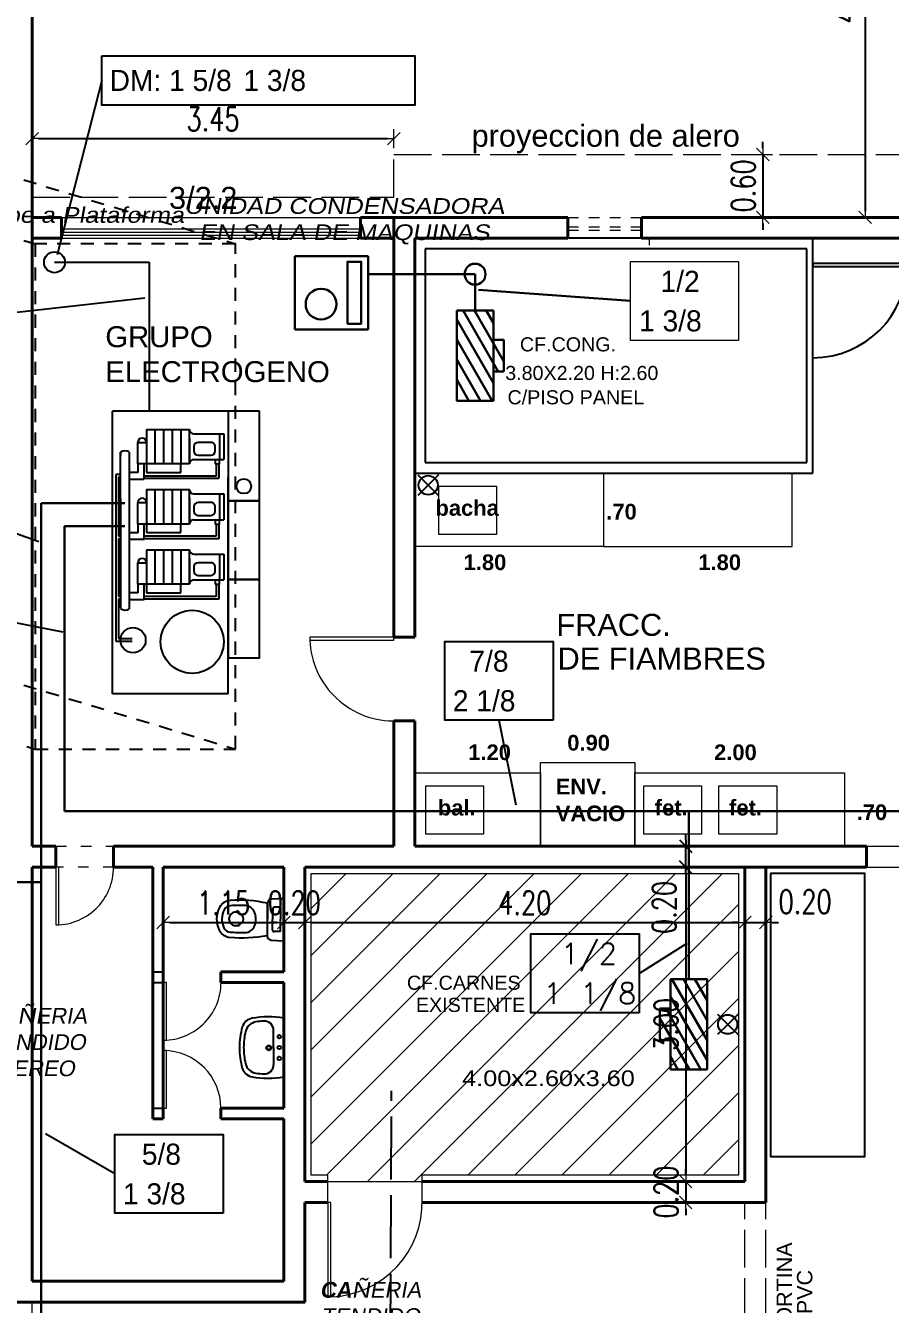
# Model space of a CAD drawing. Header units: millimetres. Extents: x 4865 to 4972, y 469 to 555.
# Drawn here: x 4907.4 to 4915.65, y 515.25 to 527.45 of the extents above; entities that cross this region are included whole.
import ezdxf

# ---------------------------------------------------------------- set-up
doc = ezdxf.new("R2010")
doc.units = ezdxf.units.MM
for name, pattern in [('ACAD_ISO02W100', [15, 12, -3]), ('DASHED2', [0.375, 0.25, -0.125]), ('JIS_02_0.7', [1.35, 0.75, -0.6]), ('STYLE_05', [0.208282, 0.069427, -0.138855])]:
    doc.linetypes.add(name, pattern=pattern)
doc.layers.get('0').update_dxf_attribs({"color": 9})
doc.layers.get('Defpoints').update_dxf_attribs({"color": 9})
for name, color, linetype in [('7-equipamiento', 9, 'Continuous'), ('DET', 9, 'Continuous'), ('Estructura rack proy', 51, 'DASHED2'), ('IFA-CAÑOCOBRE', 44, 'Continuous'), ('IFA-Desagues', 212, 'Continuous'), ('IFA-Estructura Rack', 51, 'Continuous'), ('IFA-MEDIA 02', 40, 'Continuous'), ('IFA-TEXTOS', 70, 'Continuous'), ('IFA-TRINCHERAS', 70, 'Continuous'), ('referencias 001', 9, 'Continuous')]:
    doc.layers.add(name, color=color, linetype=linetype)
for name, color, linetype, lineweight in [('8-cota equipam.', 9, 'Continuous', 5), ('aberturas', 9, 'Continuous', 20), ('camara', 9, 'Continuous', 20), ('cotas', 9, 'Continuous', 9), ('IFA-BAJA 01', 130, 'Continuous', 30), ('IFA-BAJA 02', 123, 'Continuous', 0), ('IFA-MEDIA 01', 30, 'Continuous', 30), ('mesada', 9, 'Continuous', 15), ('Muro', 9, 'Continuous', 40), ('None', 9, 'Continuous', 5), ('proyeccion de vigas', 9, 'ACAD_ISO02W100', 15)]:
    doc.layers.add(name, color=color, linetype=linetype, lineweight=lineweight)
doc.styles.add('ARIAL', font='arial.ttf', dxfattribs={"width": 1.15, "oblique": 10})
doc.styles.add('Helvetica (bold)', font='')
doc.styles.add('ROMANS75', font='ROMANS.SHX', dxfattribs={"width": 0.75})
doc.styles.get("Standard").update_dxf_attribs({"font": 'arial.ttf', "height": 0.2})
doc.styles.get('Helvetica (bold)').set_extended_font_data('Helvetica', bold=True)
doc.dimstyles.new('COTAS100', dxfattribs={"dimscale": 0.15, "dimtxt": 1.5, "dimasz": 0.4, "dimexe": 1, "dimexo": 0, "dimgap": 0.5, "dimtad": 1, "dimzin": 0, "dimdsep": 46, "dimtxsty": 'ROMANS75', "dimblk1": 'TICK', "dimblk2": 'TICK', "dimsah": 1, "dimcen": 1, "dimse1": 1, "dimse2": 1, "dimclrd": 256, "dimclre": 256, "dimclrt": 256, "dimaunit": 1, "dimadec": 0, "dimazin": 0, "dimtfac": 1, "dimtix": 1, "dimtmove": 2, "dimatfit": 3, "dimldrblk": 'TICK', "dimfxl": 1, "dimtolj": 1, "dimtzin": 0, "dimarcsym": 0})

# ---------------------------------------------------------------- blocks, each defined once
blk = doc.blocks.new('TICK')
at = {"color": 4}
blk.add_line((-1, -1), (1, 1), dxfattribs=at)
for p, q in [((-1, 0), (0, 0)), ((0, -1.5), (0, 1.5))]:
    blk.add_line(p, q)
blk = doc.blocks.new('*D43')
at = {"lineweight": -2, "transparency": 16777216}
for p, q in [((4913.699, 519.684), (4913.699, 519.744)), ((4913.699, 519.424), (4913.699, 519.624)), ((4913.699, 519.364), (4913.699, 519.304))]:
    blk.add_line(p, q, dxfattribs=at)
at = {"layer": 'Defpoints', "color": 0, "transparency": 16777216}
for p in [(4913.699, 519.624), (4914.327, 519.624), (4914.327, 519.424)]:
    blk.add_point(p, dxfattribs=at)
at = {"lineweight": -2, "transparency": 16777216, "xscale": 0.06, "yscale": 0.06, "zscale": 0.06}
for p, rotation in [((4913.699, 519.624), 270), ((4913.699, 519.424), 90)]:
    blk.add_blockref('TICK', p, dxfattribs=dict(at, rotation=rotation))
at = {"transparency": 16777216, "insert": (4913.494, 519.04), "char_height": 0.225, "attachment_point": 5, "rotation": 90, "style": 'ROMANS75'}
blk.add_mtext('\\A1;0.20', dxfattribs=at)
blk = doc.blocks.new('*D91')
at = {"layer": 'cotas', "lineweight": -2, "transparency": 16777216}
blk.add_line((4913.699, 519.364), (4913.699, 516.484), dxfattribs=at)
at = {"layer": 'Defpoints', "color": 0, "transparency": 16777216}
for p in [(4914.264, 519.424), (4913.699, 516.424), (4914.264, 516.424)]:
    blk.add_point(p, dxfattribs=at)
at = {"layer": 'cotas', "lineweight": -2, "transparency": 16777216, "xscale": 0.06, "yscale": 0.06, "zscale": 0.06}
for p, rotation in [((4913.699, 519.424), 90), ((4913.699, 516.424), 270)]:
    blk.add_blockref('TICK', p, dxfattribs=dict(at, rotation=rotation))
at = {"layer": 'cotas', "transparency": 16777216, "insert": (4913.512, 517.924), "char_height": 0.225, "attachment_point": 5, "rotation": 90, "style": 'ROMANS75'}
blk.add_mtext('\\A1;3.00', dxfattribs=at)
blk = doc.blocks.new('*D68')
at = {"layer": 'cotas', "lineweight": -2, "transparency": 16777216}
blk.add_line((4915.412, 529.764), (4915.412, 525.684), dxfattribs=at)
at = {"layer": 'Defpoints', "color": 0, "transparency": 16777216}
for p in [(4915.482, 529.824), (4915.412, 525.624), (4915.412, 525.624)]:
    blk.add_point(p, dxfattribs=at)
at = {"layer": 'cotas', "lineweight": -2, "transparency": 16777216, "xscale": 0.06, "yscale": 0.06, "zscale": 0.06}
for p, rotation in [((4915.412, 529.824), 90), ((4915.412, 525.624), 270)]:
    blk.add_blockref('TICK', p, dxfattribs=dict(at, rotation=rotation))
at = {"layer": 'cotas', "transparency": 16777216, "insert": (4915.224, 527.724), "char_height": 0.225, "attachment_point": 5, "rotation": 90, "style": 'ROMANS75'}
blk.add_mtext('\\A1;4.20', dxfattribs=at)
blk = doc.blocks.new('*D72')
at = {"layer": 'cotas', "lineweight": -2, "transparency": 16777216}
for p, q in [((4914.436, 526.284), (4914.436, 526.344)), ((4914.436, 526.224), (4914.436, 525.624)), ((4914.436, 525.564), (4914.436, 525.504))]:
    blk.add_line(p, q, dxfattribs=at)
at = {"layer": 'Defpoints', "color": 0, "transparency": 16777216}
for p in [(4914.755, 526.224), (4914.436, 525.624), (4914.755, 525.624)]:
    blk.add_point(p, dxfattribs=at)
at = {"layer": 'cotas', "lineweight": -2, "transparency": 16777216, "xscale": 0.06, "yscale": 0.06, "zscale": 0.06}
for p, rotation in [((4914.436, 526.224), 270), ((4914.436, 525.624), 90)]:
    blk.add_blockref('TICK', p, dxfattribs=dict(at, rotation=rotation))
at = {"layer": 'cotas', "transparency": 16777216, "insert": (4914.249, 525.924), "char_height": 0.225, "attachment_point": 5, "rotation": 90, "style": 'ROMANS75'}
blk.add_mtext('\\A1;0.60', dxfattribs=at)
blk = doc.blocks.new('*D75')
at = {"layer": 'cotas', "lineweight": -2, "transparency": 16777216}
for p, q in [((4913.699, 516.484), (4913.699, 516.544)), ((4913.699, 516.424), (4913.699, 516.224)), ((4913.699, 516.164), (4913.699, 516.104))]:
    blk.add_line(p, q, dxfattribs=at)
at = {"layer": 'Defpoints', "color": 0, "transparency": 16777216}
for p in [(4914.264, 516.424), (4913.699, 516.224), (4914.264, 516.224)]:
    blk.add_point(p, dxfattribs=at)
at = {"layer": 'cotas', "lineweight": -2, "transparency": 16777216, "xscale": 0.06, "yscale": 0.06, "zscale": 0.06}
for p, rotation in [((4913.699, 516.424), 270), ((4913.699, 516.224), 90)]:
    blk.add_blockref('TICK', p, dxfattribs=dict(at, rotation=rotation))
at = {"layer": 'cotas', "transparency": 16777216, "insert": (4913.512, 516.324), "char_height": 0.225, "attachment_point": 5, "rotation": 90, "style": 'ROMANS75'}
blk.add_mtext('\\A1;0.20', dxfattribs=at)
blk = doc.blocks.new('*D76')
at = {"layer": 'cotas', "lineweight": -2, "transparency": 16777216}
blk.add_line((4908.774, 518.897), (4909.804, 518.897), dxfattribs=at)
at = {"layer": 'Defpoints', "color": 0, "transparency": 16777216}
for p in [(4908.714, 519.424), (4909.864, 519.424), (4909.864, 518.897)]:
    blk.add_point(p, dxfattribs=at)
at = {"layer": 'cotas', "lineweight": -2, "transparency": 16777216, "xscale": 0.06, "yscale": 0.06, "zscale": 0.06, "rotation": 180}
blk.add_blockref('TICK', (4908.714, 518.897), dxfattribs=at)
at = {"layer": 'cotas', "lineweight": -2, "transparency": 16777216, "xscale": 0.06, "yscale": 0.06, "zscale": 0.06}
blk.add_blockref('TICK', (4909.864, 518.897), dxfattribs=at)
at = {"layer": 'cotas', "transparency": 16777216, "insert": (4909.289, 519.084), "char_height": 0.225, "attachment_point": 5, "style": 'ROMANS75'}
blk.add_mtext('\\A1;1.15', dxfattribs=at)
blk = doc.blocks.new('*D77')
at = {"layer": 'cotas', "lineweight": -2, "transparency": 16777216}
for p, q in [((4909.804, 518.897), (4909.744, 518.897)), ((4909.864, 518.897), (4910.064, 518.897)), ((4910.124, 518.897), (4910.184, 518.897))]:
    blk.add_line(p, q, dxfattribs=at)
at = {"layer": 'Defpoints', "color": 0, "transparency": 16777216}
for p in [(4909.864, 519.424), (4910.064, 519.424), (4910.064, 518.897)]:
    blk.add_point(p, dxfattribs=at)
at = {"layer": 'cotas', "lineweight": -2, "transparency": 16777216, "xscale": 0.06, "yscale": 0.06, "zscale": 0.06}
blk.add_blockref('TICK', (4909.864, 518.897), dxfattribs=at)
at = {"layer": 'cotas', "lineweight": -2, "transparency": 16777216, "xscale": 0.06, "yscale": 0.06, "zscale": 0.06, "rotation": 180}
blk.add_blockref('TICK', (4910.064, 518.897), dxfattribs=at)
at = {"layer": 'cotas', "transparency": 16777216, "insert": (4909.964, 519.084), "char_height": 0.225, "attachment_point": 5, "style": 'ROMANS75'}
blk.add_mtext('\\A1;0.20', dxfattribs=at)
blk = doc.blocks.new('*D33')
at = {"layer": 'cotas', "lineweight": -2, "transparency": 16777216}
blk.add_line((4910.124, 518.897), (4914.204, 518.897), dxfattribs=at)
at = {"layer": 'Defpoints', "color": 0, "transparency": 16777216}
for p in [(4910.064, 519.424), (4914.264, 519.424), (4914.264, 518.897)]:
    blk.add_point(p, dxfattribs=at)
at = {"layer": 'cotas', "lineweight": -2, "transparency": 16777216, "xscale": 0.06, "yscale": 0.06, "zscale": 0.06, "rotation": 180}
blk.add_blockref('TICK', (4910.064, 518.897), dxfattribs=at)
at = {"layer": 'cotas', "lineweight": -2, "transparency": 16777216, "xscale": 0.06, "yscale": 0.06, "zscale": 0.06}
blk.add_blockref('TICK', (4914.264, 518.897), dxfattribs=at)
at = {"layer": 'cotas', "transparency": 16777216, "insert": (4912.164, 519.084), "char_height": 0.225, "attachment_point": 5, "style": 'ROMANS75'}
blk.add_mtext('\\A1;4.20', dxfattribs=at)
blk = doc.blocks.new('*D78')
at = {"layer": 'cotas', "lineweight": -2, "transparency": 16777216}
for p, q in [((4914.204, 518.897), (4914.144, 518.897)), ((4914.264, 518.897), (4914.464, 518.897)), ((4914.524, 518.897), (4914.584, 518.897))]:
    blk.add_line(p, q, dxfattribs=at)
at = {"layer": 'Defpoints', "color": 0, "transparency": 16777216}
for p in [(4914.264, 519.424), (4914.464, 519.424), (4914.464, 518.897)]:
    blk.add_point(p, dxfattribs=at)
at = {"layer": 'cotas', "lineweight": -2, "transparency": 16777216, "xscale": 0.06, "yscale": 0.06, "zscale": 0.06}
blk.add_blockref('TICK', (4914.264, 518.897), dxfattribs=at)
at = {"layer": 'cotas', "lineweight": -2, "transparency": 16777216, "xscale": 0.06, "yscale": 0.06, "zscale": 0.06, "rotation": 180}
blk.add_blockref('TICK', (4914.464, 518.897), dxfattribs=at)
at = {"layer": 'cotas', "transparency": 16777216, "insert": (4914.839, 519.094), "char_height": 0.225, "attachment_point": 5, "style": 'ROMANS75'}
blk.add_mtext('\\A1;0.20', dxfattribs=at)
blk = doc.blocks.new('*D82')
at = {"layer": 'cotas', "lineweight": -2, "transparency": 16777216}
blk.add_line((4907.524, 526.375), (4910.854, 526.375), dxfattribs=at)
at = {"layer": 'Defpoints', "color": 0, "transparency": 16777216}
for p in [(4910.914, 526.375), (4907.464, 525.424), (4910.914, 525.424)]:
    blk.add_point(p, dxfattribs=at)
at = {"layer": 'cotas', "lineweight": -2, "transparency": 16777216, "xscale": 0.06, "yscale": 0.06, "zscale": 0.06, "rotation": 180}
blk.add_blockref('TICK', (4907.464, 526.375), dxfattribs=at)
at = {"layer": 'cotas', "lineweight": -2, "transparency": 16777216, "xscale": 0.06, "yscale": 0.06, "zscale": 0.06}
blk.add_blockref('TICK', (4910.914, 526.375), dxfattribs=at)
at = {"layer": 'cotas', "transparency": 16777216, "insert": (4909.189, 526.562), "char_height": 0.225, "attachment_point": 5, "style": 'ROMANS75'}
blk.add_mtext('\\A1;3.45', dxfattribs=at)
blk = doc.blocks.new('*D83')
at = {"layer": 'cotas', "lineweight": -2, "transparency": 16777216}
blk.add_line((4906.836, 519.684), (4906.836, 521.664), dxfattribs=at)
at = {"layer": 'Defpoints', "color": 0, "transparency": 16777216}
for p in [(4906.836, 521.724), (4907.464, 521.724), (4907.464, 519.624)]:
    blk.add_point(p, dxfattribs=at)
at = {"layer": 'cotas', "lineweight": -2, "transparency": 16777216, "xscale": 0.06, "yscale": 0.06, "zscale": 0.06}
for p, rotation in [((4906.836, 521.724), 90), ((4906.836, 519.624), 270)]:
    blk.add_blockref('TICK', p, dxfattribs=dict(at, rotation=rotation))
at = {"layer": 'cotas', "transparency": 16777216, "insert": (4906.648, 520.674), "char_height": 0.225, "attachment_point": 5, "rotation": 90, "style": 'ROMANS75'}
blk.add_mtext('\\A1;2.10', dxfattribs=at)
blk = doc.blocks.new('*D84')
at = {"layer": 'cotas', "lineweight": -2, "transparency": 16777216}
blk.add_line((4906.836, 521.784), (4906.836, 525.564), dxfattribs=at)
at = {"layer": 'Defpoints', "color": 0, "transparency": 16777216}
for p in [(4906.836, 525.624), (4907.464, 525.624), (4907.464, 521.724)]:
    blk.add_point(p, dxfattribs=at)
at = {"layer": 'cotas', "lineweight": -2, "transparency": 16777216, "xscale": 0.06, "yscale": 0.06, "zscale": 0.06}
for p, rotation in [((4906.836, 525.624), 90), ((4906.836, 521.724), 270)]:
    blk.add_blockref('TICK', p, dxfattribs=dict(at, rotation=rotation))
at = {"layer": 'cotas', "transparency": 16777216, "insert": (4906.648, 523.674), "char_height": 0.225, "attachment_point": 5, "rotation": 90, "style": 'ROMANS75'}
blk.add_mtext('\\A1;3.90', dxfattribs=at)
blk = doc.blocks.new('*D36')
at = {"layer": 'cotas', "lineweight": -2, "transparency": 16777216}
blk.add_line((4906.121, 519.684), (4906.121, 534.564), dxfattribs=at)
at = {"layer": 'Defpoints', "color": 0, "transparency": 16777216}
for p in [(4906.121, 534.624), (4907.464, 534.624), (4907.464, 519.624)]:
    blk.add_point(p, dxfattribs=at)
at = {"layer": 'cotas', "lineweight": -2, "transparency": 16777216, "xscale": 0.06, "yscale": 0.06, "zscale": 0.06}
for p, rotation in [((4906.121, 534.624), 90), ((4906.121, 519.624), 270)]:
    blk.add_blockref('TICK', p, dxfattribs=dict(at, rotation=rotation))
at = {"layer": 'cotas', "transparency": 16777216, "insert": (4905.934, 527.124), "char_height": 0.225, "attachment_point": 5, "rotation": 90, "style": 'ROMANS75'}
blk.add_mtext('\\A1;15.00', dxfattribs=at)
blk = doc.blocks.new('smbase')
at = {"layer": 'cotas'}
h = blk.add_hatch(dxfattribs=at)
h.set_pattern_fill('ANSI31', color=9, scale=0.1)
h.set_pattern_definition([(45, (271.1234, -123.75734), (-0.224506403, 0.224506403), [])])
h.paths.add_polyline_path([(4914.204, 519.364), (4910.124, 519.364), (4910.124, 516.484), (4910.284, 516.484), (4910.284, 516.424), (4911.184, 516.424), (4911.184, 516.484), (4914.204, 516.484)])
h.paths.add_polyline_path([(4921.854, 519.364), (4917.774, 519.364), (4917.774, 516.484), (4920.849, 516.484), (4920.849, 516.424), (4921.749, 516.424), (4921.749, 516.484), (4921.854, 516.484)])
h.paths.add_polyline_path([(4913.681, 517.611), (4913.681, 518.238), (4913.343, 518.238), (4913.343, 517.611)], flags=24)
h.paths.add_polyline_path([(4913.681, 516.011), (4913.681, 516.638), (4913.343, 516.638), (4913.343, 516.011)], flags=9)
h.paths.add_polyline_path([(4909.651, 518.915), (4910.278, 518.915), (4910.278, 519.253), (4909.651, 519.253)], flags=9)
h.paths.add_polyline_path([(4911.851, 518.915), (4912.478, 518.915), (4912.478, 519.253), (4911.851, 519.253)], flags=24)
h.paths.add_polyline_path([(4914.051, 518.915), (4914.678, 518.915), (4914.678, 519.253), (4914.051, 519.253)], flags=9)
h.paths.add_polyline_path([(4911.09, 518.006), (4912.203, 518.006), (4912.203, 518.215), (4911.09, 518.215)], flags=24)
h.paths.add_polyline_path([(4911.004, 518.217), (4912.158, 518.217), (4912.158, 518.425), (4911.004, 518.425)], flags=24)
h.paths.add_polyline_path([(4917.301, 518.915), (4917.928, 518.915), (4917.928, 519.253), (4917.301, 519.253)], flags=9)
h.paths.add_polyline_path([(4919.501, 518.915), (4920.128, 518.915), (4920.128, 519.253), (4919.501, 519.253)], flags=24)
h.paths.add_polyline_path([(4921.701, 518.936), (4922.328, 518.936), (4922.328, 519.274), (4921.701, 519.274)], flags=9)
h.paths.add_polyline_path([(4920.115, 518.681), (4920.115, 519.468), (4919.778, 519.468), (4919.778, 518.681)], flags=9)
h.paths.add_polyline_path([(4919.058, 517.984), (4920.171, 517.984), (4920.171, 518.192), (4919.058, 518.192)], flags=24)
h.paths.add_polyline_path([(4918.972, 518.194), (4920.304, 518.194), (4920.304, 518.403), (4918.972, 518.403)], flags=24)
at = {"color": 9}
for p, q in [((4914.374, 525.424), (4911.114, 525.424)), ((4911.114, 525.424), (4911.114, 523.184)), ((4914.774, 525.424), (4914.914, 525.424)), ((4914.914, 523.184), (4914.914, 525.424)), ((4914.854, 525.324), (4911.214, 525.324)), ((4911.214, 525.324), (4911.214, 523.284)), ((4914.854, 523.284), (4914.854, 525.324)), ((4911.214, 523.284), (4914.854, 523.284)), ((4911.114, 523.184), (4914.914, 523.184)), ((4914.464, 519.624), (4915.424, 519.624)), ((4910.064, 519.424), (4914.264, 519.424)), ((4910.064, 516.424), (4910.064, 519.424)), ((4914.264, 516.424), (4914.264, 519.424)), ((4908.614, 518.424), (4908.714, 518.424)), ((4908.614, 518.324), (4908.714, 518.324)), ((4908.614, 517.124), (4908.714, 517.124)), ((4910.064, 516.424), (4910.284, 516.424)), ((4911.184, 516.424), (4914.264, 516.424))]:
    blk.add_line(p, q, dxfattribs=at)
at = {"color": 9, "linetype": 'ByBlock', "lineweight": -2}
for p, q in [((4909.709, 519.083), (4909.706, 518.769)), ((4909.708, 518.926), (4909.709, 519.083)), ((4909.748, 519.122), (4909.752, 519.123)), ((4909.752, 519.123), (4909.807, 519.124)), ((4909.807, 519.124), (4909.867, 519.126)), ((4909.867, 519.126), (4909.862, 518.722)), ((4909.743, 518.729), (4909.862, 518.722)), ((4909.864, 517.983), (4909.864, 517.423))]:
    blk.add_line(p, q, dxfattribs=at)
at = {"color": 9, "linetype": 'ACAD_ISO02W100', "ltscale": 0.05}
blk.add_line((4910.881, 514.945), (4910.893, 517.289), dxfattribs=at)
at = {"color": 9}
blk.add_lwpolyline([(4915.814, 525.155), (4915.814, 525.185), (4914.914, 525.185), (4914.914, 525.155)], close=True, dxfattribs=at)
blk.add_arc((4914.914, 525.185), 0.9, 270, 0, dxfattribs=at)
at = {"color": 9, "linetype": 'ByBlock', "lineweight": -2}
for centre, radius, start, end in [((4909.361, 518.981), 0.125, 93.8016, 151.7231), ((4909.437, 517.835), 1.274, 77.6525, 93.8016), ((4909.749, 519.082), 0.04, 143.4246, 179.3088), ((4909.749, 519.082), 0.04, 141.0098, 143.4246), ((4909.749, 519.082), 0.04, 131.494, 141.0098), ((4909.749, 519.082), 0.04, 91.9114, 131.494), ((4909.458, 518.929), 0.235, 151.7231, 179.3088), ((4909.458, 518.929), 0.235, 179.3088, 206.8946), ((4909.36, 518.879), 0.125, 206.8946, 264.816), ((4909.463, 520.024), 1.274, 264.816, 280.9651), ((4909.746, 518.769), 0.04, 179.3088, 266.7062), ((4909.583, 517.864), 0.12, 100.4189, 162.9179), ((4909.716, 517.14), 0.856, 80.0623, 100.4189), ((4910.171, 517.703), 0.73, 164.4041, 180), ((4910.171, 517.703), 0.73, 180, 195.5959), ((4909.583, 517.542), 0.12, 197.0821, 259.5811), ((4909.716, 518.266), 0.856, 259.5811, 279.9377)]:
    blk.add_arc(centre, radius, start, end, dxfattribs=at)
at = {"layer": '7-equipamiento', "color": 9}
blk.add_lwpolyline([(4914.508, 519.362), (4914.508, 516.662), (4915.408, 516.662), (4915.408, 519.362), (4914.508, 519.362)], dxfattribs=at)
at = {"layer": 'aberturas', "color": 9}
for p, q in [((4907.742, 525.624), (4910.595, 525.624)), ((4907.742, 525.514), (4910.595, 525.514)), ((4907.742, 525.484), (4910.595, 525.484)), ((4907.742, 525.454), (4910.595, 525.454)), ((4907.742, 525.424), (4910.595, 525.424))]:
    blk.add_line(p, q, dxfattribs=at)
at = {"layer": 'aberturas', "color": 9, "linetype": 'JIS_02_0.7', "ltscale": 0.05}
for p, q in [((4912.576, 525.624), (4913.276, 525.624)), ((4912.576, 525.533), (4913.276, 525.533)), ((4912.576, 525.503), (4913.276, 525.503)), ((4912.576, 525.424), (4913.276, 525.424))]:
    blk.add_line(p, q, dxfattribs=at)
at = {"layer": 'aberturas', "color": 9}
for points in [[(4910.114, 521.59), (4910.914, 521.59), (4910.914, 521.62), (4910.114, 521.62)], [(4907.689, 518.874), (4907.719, 518.874), (4907.719, 519.424), (4907.689, 519.424)], [(4908.714, 517.774), (4908.744, 517.774), (4908.744, 518.324), (4908.714, 518.324)], [(4908.714, 517.124), (4908.744, 517.124), (4908.744, 517.674), (4908.714, 517.674)]]:
    blk.add_lwpolyline(points, close=True, dxfattribs=at)
for centre, radius, start, end in [((4910.914, 521.62), 0.801, 182.1476, 272.1476), ((4907.689, 519.424), 0.551, 270, 3.1221), ((4908.714, 518.324), 0.551, 270, 3.1221), ((4908.714, 517.124), 0.55, 100.4334, 100.4757), ((4908.714, 517.124), 0.55, 0, 90)]:
    blk.add_arc(centre, radius, start, end, dxfattribs=at)
at = {"layer": 'camara', "color": 9}
for p, q in [((4913.354, 525.36), (4913.354, 525.42)), ((4910.284, 516.224), (4910.284, 516.484)), ((4911.184, 516.224), (4911.184, 516.484))]:
    blk.add_line(p, q, dxfattribs=at)
for points in [[(4910.284, 516.424), (4910.064, 516.424), (4910.064, 519.424), (4914.264, 519.424), (4914.264, 516.424), (4911.184, 516.424)], [(4910.284, 516.484), (4910.124, 516.484), (4910.124, 519.364), (4914.204, 519.364), (4914.204, 516.484), (4911.184, 516.484)]]:
    blk.add_lwpolyline(points, dxfattribs=at)
blk.add_lwpolyline([(4910.284, 515.324), (4910.314, 515.324), (4910.314, 516.224), (4910.284, 516.224)], close=True, dxfattribs=at)
blk.add_arc((4910.284, 516.224), 0.9, 271.9092, 1.9092, dxfattribs=at)
at = {"layer": 'cotas', "color": 9}
blk.add_line((4910.284, 516.424), (4911.184, 516.424), dxfattribs=at)
for points in [[(4911.114, 523.184), (4912.914, 523.184), (4912.914, 522.484), (4911.114, 522.484), (4911.114, 523.184)], [(4914.714, 523.184), (4912.914, 523.184), (4912.914, 522.484), (4914.714, 522.484), (4914.714, 523.184)], [(4912.314, 519.624), (4912.314, 520.424), (4913.214, 520.424), (4913.214, 519.624), (4912.314, 519.624)], [(4913.214, 520.324), (4915.214, 520.324), (4915.214, 519.624), (4913.214, 519.624), (4913.214, 520.324)]]:
    blk.add_lwpolyline(points, dxfattribs=at)
blk.add_lwpolyline([(4911.114, 520.324), (4912.314, 520.324), (4912.314, 519.624), (4911.114, 519.624)], close=True, dxfattribs=at)
at = {"layer": 'DET', "color": 9}
for p, q in [((4909.443, 518.994), (4909.398, 518.995)), ((4909.759, 519.026), (4909.757, 518.926)), ((4909.835, 519.041), (4909.774, 519.041)), ((4909.833, 518.809), (4909.835, 519.041)), ((4909.441, 518.865), (4909.396, 518.865)), ((4909.756, 518.825), (4909.757, 518.926)), ((4909.833, 518.809), (4909.771, 518.809)), ((4909.767, 517.703), (4909.767, 517.867)), ((4909.767, 517.703), (4909.767, 517.539))]:
    blk.add_line(p, q, dxfattribs=at)
for centre, radius in [((4909.721, 517.7), 0.0238), ((4909.721, 517.7), 0.0179), ((4909.821, 517.807), 0.017), ((4909.821, 517.703), 0.017), ((4909.821, 517.599), 0.017)]:
    blk.add_circle(centre, radius, dxfattribs=at)
for centre, radius, start, end in [((4909.361, 518.981), 0.075, 93.8016, 151.7231), ((4909.477, 518.943), 0.12, 359.4005, 359.4005), ((4909.477, 518.943), 0.12, 352.7779, 352.7779), ((4909.437, 517.835), 1.224, 87.1663, 93.8016), ((4909.491, 518.957), 0.101, 22.0768, 86.6016), ((4909.458, 518.929), 0.185, 151.7231, 179.3088), ((4909.406, 518.93), 0.0655, 97.4459, 261.1718), ((4909.424, 518.929), 0.0553, 275.7177, 82.8999), ((4909.477, 518.943), 0.12, 7.2699, 25.511), ((4909.399, 518.931), 0.198, 359.0098, 7.8147), ((4909.774, 519.026), 0.0151, 89.3088, 179.3088), ((4909.458, 518.929), 0.185, 179.3088, 206.8946), ((4909.36, 518.879), 0.075, 206.8946, 264.816), ((4909.491, 518.901), 0.101, 272.0161, 336.5409), ((4909.476, 518.915), 0.12, 333.1066, 351.3477), ((4909.399, 518.929), 0.198, 350.8029, 359.6078), ((4909.771, 518.824), 0.0151, 179.3088, 269.3088), ((4909.463, 520.024), 1.224, 264.816, 271.4513), ((4910.171, 517.703), 0.69, 167.2483, 180), ((4909.616, 517.829), 0.12, 98.3128, 167.2483), ((4909.716, 517.14), 0.816, 92.9674, 98.3128), ((4909.679, 517.867), 0.088, 0, 92.9674), ((4910.171, 517.703), 0.69, 180, 192.7517), ((4909.616, 517.577), 0.12, 192.7517, 261.6872), ((4909.679, 517.539), 0.088, 267.0326, 0), ((4909.716, 518.266), 0.816, 261.6872, 267.0326)]:
    blk.add_arc(centre, radius, start, end, dxfattribs=at)
at = {"layer": 'mesada', "color": 9}
for points in [[(4911.343, 523.06), (4911.894, 523.06), (4911.894, 522.598), (4911.343, 522.598)], [(4911.22, 520.2), (4911.77, 520.2), (4911.77, 519.738), (4911.22, 519.738)], [(4913.3, 520.2), (4913.851, 520.2), (4913.851, 519.738), (4913.3, 519.738)], [(4914.017, 520.2), (4914.568, 520.2), (4914.568, 519.738), (4914.017, 519.738)]]:
    blk.add_lwpolyline(points, close=True, dxfattribs=at)
at = {"layer": 'Muro', "color": 9}
for p, q in [((4907.464, 521.924), (4907.464, 534.824)), ((4907.464, 525.624), (4907.742, 525.624)), ((4907.742, 525.424), (4907.742, 525.624)), ((4910.595, 525.624), (4910.914, 525.624)), ((4910.595, 525.424), (4910.595, 525.624)), ((4910.914, 525.624), (4912.576, 525.624)), ((4910.914, 521.924), (4910.914, 525.624)), ((4912.576, 525.424), (4912.576, 525.624)), ((4913.276, 525.624), (4916.334, 525.624)), ((4913.276, 525.424), (4913.276, 525.624)), ((4907.464, 525.424), (4907.742, 525.424)), ((4910.595, 525.424), (4910.914, 525.424)), ((4911.114, 525.424), (4912.576, 525.424)), ((4911.114, 521.62), (4911.114, 525.424)), ((4913.276, 525.424), (4916.334, 525.424)), ((4907.464, 519.624), (4907.464, 521.924)), ((4910.914, 521.62), (4910.914, 521.924)), ((4910.914, 521.62), (4911.114, 521.62)), ((4910.914, 519.624), (4910.914, 520.82)), ((4910.914, 520.82), (4911.114, 520.82)), ((4911.114, 519.624), (4911.114, 520.82)), ((4907.464, 519.624), (4907.689, 519.624)), ((4907.689, 519.424), (4907.689, 519.624)), ((4908.24, 519.624), (4910.914, 519.624)), ((4908.24, 519.424), (4908.24, 519.624)), ((4911.114, 519.624), (4915.424, 519.624)), ((4915.424, 519.424), (4915.424, 519.624)), ((4907.464, 519.424), (4907.689, 519.424)), ((4907.464, 518.424), (4907.464, 519.424)), ((4908.24, 519.424), (4908.614, 519.424)), ((4908.614, 519.424), (4908.614, 517.024)), ((4908.714, 519.424), (4909.864, 519.424)), ((4908.714, 519.424), (4908.714, 517.024)), ((4909.864, 518.424), (4909.864, 519.424)), ((4910.064, 519.424), (4914.264, 519.424)), ((4910.064, 516.424), (4910.064, 519.424)), ((4914.264, 519.424), (4915.424, 519.424)), ((4914.264, 516.424), (4914.264, 519.424)), ((4914.464, 516.224), (4914.464, 519.424)), ((4907.464, 515.474), (4907.464, 518.424)), ((4909.264, 518.424), (4909.864, 518.424)), ((4909.264, 518.424), (4909.264, 518.324)), ((4909.264, 518.324), (4909.864, 518.324)), ((4909.864, 517.324), (4909.864, 518.324)), ((4909.864, 517.124), (4909.864, 517.324)), ((4909.264, 517.124), (4909.864, 517.124)), ((4909.264, 517.124), (4909.264, 517.024)), ((4908.614, 517.024), (4908.714, 517.024)), ((4909.264, 517.024), (4909.864, 517.024)), ((4909.864, 515.474), (4909.864, 517.024)), ((4910.064, 516.424), (4910.284, 516.424)), ((4911.184, 516.424), (4914.264, 516.424)), ((4910.064, 516.224), (4910.284, 516.224)), ((4910.064, 515.274), (4910.064, 516.224)), ((4911.184, 516.224), (4914.464, 516.224)), ((4907.464, 515.474), (4909.864, 515.474)), ((4907.464, 515.474), (4908.314, 515.474)), ((4909.014, 515.474), (4909.864, 515.474)), ((4907.264, 515.274), (4908.314, 515.274)), ((4907.264, 515.274), (4908.314, 515.274)), ((4908.314, 515.274), (4910.064, 515.274)), ((4909.014, 515.274), (4910.064, 515.274))]:
    blk.add_line(p, q, dxfattribs=at)
at = {"layer": 'None', "color": 9, "linetype": 'STYLE_05', "lineweight": 5}
blk.add_lwpolyline([(4907.689, 519.624), (4908.24, 519.624), (4908.24, 519.424), (4907.689, 519.424)], close=True, dxfattribs=at)
at = {"layer": 'proyeccion de vigas', "color": 9, "ltscale": 0.03}
for p, q in [((4910.914, 526.224), (4917.684, 526.224)), ((4910.914, 525.817), (4910.914, 526.224)), ((4907.464, 525.817), (4910.914, 525.817)), ((4915.424, 519.624), (4916.914, 519.624)), ((4915.424, 519.424), (4916.914, 519.424)), ((4914.264, 514.224), (4914.264, 516.224)), ((4914.464, 514.224), (4914.464, 516.224)), ((4907.464, 513.626), (4907.464, 515.274)), ((4909.864, 513.424), (4909.864, 515.274)), ((4910.064, 513.424), (4910.064, 515.274))]:
    blk.add_line(p, q, dxfattribs=at)
at = {"layer": '8-cota equipam.', "color": 9, "lineweight": 0, "style": 'Helvetica (bold)'}
for s, p in [('bacha', (4911.311, 522.777)), ('.70', (4912.941, 522.741)), ('1.80', (4911.58, 522.258)), ('1.80', (4913.82, 522.258)), ('0.90', (4912.569, 520.536)), ('1.20', (4911.624, 520.445)), ('2.00', (4913.97, 520.445)), ('ENV.', (4912.459, 520.118)), ('bal.', (4911.334, 519.917)), ('fet.', (4913.404, 519.917)), ('fet.', (4914.113, 519.917)), ('VACIO', (4912.459, 519.862)), ('.70', (4915.331, 519.873))]:
    blk.add_text(s, height=0.1499, dxfattribs=at).set_placement(p)
at = {"layer": 'cotas', "color": 9}
for s, height, p in [('proyeccion de alero', 0.21, (4911.656, 526.298)), ('3/2.2', 0.21, (4908.769, 525.705)), ('CF.CONG.', 0.1344, (4912.117, 524.345)), ('3.80X2.20 H:2.60', 0.1344, (4911.977, 524.072)), ('C/PISO PANEL', 0.1344, (4911.999, 523.84)), ('FRACC.', 0.21, (4912.465, 521.631)), ('DE FIAMBRES', 0.21, (4912.476, 521.309)), ('CF.CARNES', 0.1344, (4911.039, 518.254)), ('EXISTENTE', 0.1344, (4911.125, 518.043))]:
    blk.add_text(s, height=height, dxfattribs=at).set_placement(p)
for s, p in [('CORTINA', (4914.713, 514.92)), ('PVC', (4914.908, 515.159))]:
    blk.add_text(s, height=0.147, rotation=90, dxfattribs=at).set_placement(p)
at = {"layer": 'None', "color": 9, "insert": (4911.566, 517.485), "char_height": 0.15, "attachment_point": 1, "line_spacing_factor": 0.843168, "style": 'ARIAL'}
blk.add_mtext('{\\Q0;4.00x2.60x3.60}', dxfattribs=at)
at = {"layer": 'referencias 001', "color": 9, "ltscale": 0.5, "insert": (4908.161, 524.585), "char_height": 0.2, "attachment_point": 1}
blk.add_mtext_dynamic_manual_height_columns('GRUPO ELECTROGENO', width=1.8205, gutter_width=1, heights=[0], dxfattribs=at)
at = {"color": 9}
dim = blk.add_linear_dim(base=(4913.699, 519.624), p1=(4914.327, 519.424), p2=(4914.327, 519.624), angle=90, dimstyle='COTAS100', dxfattribs=at)
dim.commit()
dim.dimension.update_dxf_attribs({"geometry": '*D43', "text_midpoint": (4913.494, 519.04), "dimtype": 128})
at = {"layer": 'cotas', "color": 9}
for base, p1, p2, picture, middle in [((4906.121, 534.624), (4907.464, 519.624), (4907.464, 534.624), '*D36', (4905.934, 527.124)), ((4915.412, 525.624), (4915.482, 529.824), (4915.412, 525.624), '*D68', (4915.224, 527.724)), ((4914.436, 525.624), (4914.755, 526.224), (4914.755, 525.624), '*D72', (4914.249, 525.924)), ((4906.836, 525.624), (4907.464, 521.724), (4907.464, 525.624), '*D84', (4906.648, 523.674)), ((4906.836, 521.724), (4907.464, 519.624), (4907.464, 521.724), '*D83', (4906.648, 520.674)), ((4913.699, 516.424), (4914.264, 519.424), (4914.264, 516.424), '*D91', (4913.512, 517.924)), ((4913.699, 516.224), (4914.264, 516.424), (4914.264, 516.224), '*D75', (4913.512, 516.324))]:
    dim = blk.add_linear_dim(base=base, p1=p1, p2=p2, angle=90, dimstyle='COTAS100', dxfattribs=at)
    dim.commit()
    dim.dimension.update_dxf_attribs({"geometry": picture, "text_midpoint": middle})
for base, p1, p2, picture, middle in [((4910.914, 526.375), (4907.464, 525.424), (4910.914, 525.424), '*D82', (4909.189, 526.562)), ((4909.864, 518.897), (4908.714, 519.424), (4909.864, 519.424), '*D76', (4909.289, 519.084)), ((4910.064, 518.897), (4909.864, 519.424), (4910.064, 519.424), '*D77', (4909.964, 519.084)), ((4914.264, 518.897), (4910.064, 519.424), (4914.264, 519.424), '*D33', (4912.164, 519.084))]:
    dim = blk.add_linear_dim(base=base, p1=p1, p2=p2, dimstyle='COTAS100', dxfattribs=at)
    dim.commit()
    dim.dimension.update_dxf_attribs({"geometry": picture, "text_midpoint": middle})
dim = blk.add_linear_dim(base=(4914.464, 518.897), p1=(4914.264, 519.424), p2=(4914.464, 519.424), dimstyle='COTAS100', dxfattribs=at)
dim.commit()
dim.dimension.update_dxf_attribs({"geometry": '*D78', "text_midpoint": (4914.839, 519.094), "dimtype": 128})

msp = doc.modelspace()

# ---------------------------------------------------------------- hatches: boundary and pattern name
at = {"layer": 'IFA-BAJA 01'}
h = msp.add_hatch(dxfattribs=at)
h.set_pattern_fill('LINE', color=256, scale=0.03, angle=1020, style=0)
h.set_pattern_definition([(300, (3250.71294, 329.80844), (0.0824889196, 0.047625), [])])
h.paths.add_polyline_path([(4911.864, 524.154), (4911.964, 524.154), (4911.964, 524.454), (4911.864, 524.454)])
h.paths.add_polyline_path([(4911.514, 523.874), (4911.864, 523.874), (4911.864, 524.734), (4911.514, 524.734)])
at = {"layer": 'IFA-MEDIA 01'}
h = msp.add_hatch(dxfattribs=at)
h.set_pattern_fill('LINE', color=256, scale=0.03, angle=1200, style=0)
h.set_pattern_definition([(120, (6574.70549, 712.42014), (-0.0824889196, -0.047625), [])])
h.paths.add_polyline_path([(4913.554, 518.074), (4913.454, 518.074), (4913.454, 517.774), (4913.554, 517.774)])
h.paths.add_polyline_path([(4913.904, 518.354), (4913.554, 518.354), (4913.554, 517.494), (4913.904, 517.494)])

# ---------------------------------------------------------------- linework, layer by layer
at = {"layer": 'Estructura rack proy', "ltscale": 0.5}
for p, q in [((4903.075, 527.284), (4909.402, 525.371)), ((4903.075, 526.706), (4907.492, 525.371)), ((4901.165, 522.464), (4907.492, 520.551)), ((4903.075, 522.464), (4909.402, 520.551))]:
    msp.add_line(p, q, dxfattribs=at)
msp.add_lwpolyline([(4907.492, 525.371), (4907.492, 520.551), (4909.402, 520.551), (4909.402, 525.371)], close=True, dxfattribs=at)
at = {"layer": 'IFA-BAJA 01'}
for p, q in [((4909.968, 524.555), (4909.968, 525.255)), ((4909.968, 525.255), (4910.668, 525.255)), ((4910.668, 525.255), (4910.668, 524.555)), ((4911.514, 523.874), (4911.514, 524.734)), ((4911.514, 524.734), (4911.864, 524.734)), ((4911.864, 523.874), (4911.864, 524.734)), ((4909.968, 524.555), (4910.668, 524.555)), ((4911.964, 524.454), (4911.864, 524.454)), ((4911.964, 524.154), (4911.964, 524.454)), ((4911.864, 524.154), (4911.964, 524.154)), ((4911.514, 523.874), (4911.864, 523.874))]:
    msp.add_line(p, q, dxfattribs=at)
at = {"layer": 'IFA-BAJA 01', "ltscale": 0.5}
for p, q in [((4910.668, 525.082), (4911.689, 525.082)), ((4911.689, 524.734), (4911.689, 525.082)), ((4913.172, 524.827, -0.003), (4911.722, 524.931))]:
    msp.add_line(p, q, dxfattribs=at)
at = {"layer": 'IFA-BAJA 01'}
msp.add_lwpolyline([(4910.471, 524.608), (4910.471, 525.201), (4910.604, 525.201), (4910.604, 524.608)], close=True, dxfattribs=at)
at = {"layer": 'IFA-BAJA 01', "ltscale": 0.5}
msp.add_circle((4911.689, 525.082), 0.1, dxfattribs=at)
at = {"layer": 'IFA-BAJA 01'}
msp.add_circle((4910.22, 524.796), 0.147, dxfattribs=at)
at = {"layer": 'IFA-BAJA 02', "elevation": -0.003}
msp.add_lwpolyline([(4914.204, 524.45), (4913.172, 524.45), (4913.172, 525.203), (4914.204, 525.203)], close=True, dxfattribs=at)
at = {"layer": 'IFA-CAÑOCOBRE', "ltscale": 0.5}
for p, q in [((4908.129, 526.931), (4907.701, 525.267)), ((4907.676, 525.195), (4908.58, 525.195)), ((4908.58, 525.195), (4908.58, 523.776)), ((4906.73, 524.654), (4908.539, 524.855))]:
    msp.add_line(p, q, dxfattribs=at)
at = {"layer": 'IFA-CAÑOCOBRE'}
for p, q in [((4908.307, 522.94), (4908.307, 523.384)), ((4908.307, 523.384), (4908.307, 523.353)), ((4908.389, 523.385), (4908.389, 523.188)), ((4908.389, 523.354), (4908.389, 521.888)), ((4908.471, 523.27), (4908.471, 523.188)), ((4908.533, 523.127), (4908.533, 523.27)), ((4909.218, 523.271), (4909.218, 523.155)), ((4909.243, 523.271), (4909.243, 523.134)), ((4908.261, 523.169), (4908.261, 521.58)), ((4908.307, 523.169), (4908.261, 523.169)), ((4908.286, 523.144), (4908.286, 522.581)), ((4908.307, 523.144), (4908.286, 523.144)), ((4908.471, 523.188), (4908.389, 523.188)), ((4908.389, 523.127), (4908.533, 523.127)), ((4909.218, 523.155), (4908.533, 523.155)), ((4909.243, 523.131), (4908.533, 523.131)), ((4908.307, 522.94), (4908.307, 521.894)), ((4908.471, 522.614), (4908.389, 522.614)), ((4908.471, 522.696), (4908.471, 522.614)), ((4908.533, 522.553), (4908.533, 522.696)), ((4909.218, 522.693), (4909.218, 522.581)), ((4909.243, 522.693), (4909.243, 522.556)), ((4909.243, 522.693), (4909.243, 522.556)), ((4908.307, 522.581), (4908.286, 522.581)), ((4908.307, 522.581), (4908.286, 522.581)), ((4908.286, 522.556), (4908.286, 522.007)), ((4908.307, 522.556), (4908.286, 522.556)), ((4908.307, 522.556), (4908.286, 522.556)), ((4908.389, 522.553), (4908.533, 522.553)), ((4909.218, 522.581), (4908.533, 522.581)), ((4909.218, 522.581), (4908.533, 522.581)), ((4909.243, 522.556), (4908.533, 522.556)), ((4909.243, 522.556), (4908.533, 522.556)), ((4908.471, 522.124), (4908.471, 522.042)), ((4908.533, 521.978), (4908.533, 522.122)), ((4909.218, 522.119), (4909.218, 522.007)), ((4909.243, 522.119), (4909.243, 521.982)), ((4908.307, 522.007), (4908.286, 522.007)), ((4908.307, 522.007), (4908.286, 522.007)), ((4908.471, 522.04), (4908.389, 522.04)), ((4909.218, 522.007), (4908.533, 522.007)), ((4908.286, 521.982), (4908.286, 521.605)), ((4908.307, 521.982), (4908.286, 521.982)), ((4908.307, 521.982), (4908.286, 521.982)), ((4908.307, 521.982), (4908.307, 521.894)), ((4908.389, 521.978), (4908.533, 521.978)), ((4909.243, 521.982), (4908.533, 521.982)), ((4908.261, 521.58), (4908.418, 521.58)), ((4908.286, 521.605), (4908.418, 521.605))]:
    msp.add_line(p, q, dxfattribs=at)
msp.add_lwpolyline([(4908.129, 527.166), (4911.116, 527.166), (4911.116, 526.695), (4908.129, 526.695)], close=True, dxfattribs=at)
at = {"layer": 'IFA-CAÑOCOBRE', "ltscale": 0.5}
msp.add_circle((4907.676, 525.195), 0.1, dxfattribs=at)
at = {"layer": 'IFA-CAÑOCOBRE'}
for centre, radius in [((4908.99, 521.574), 0.301), ((4908.426, 521.59), 0.12)]:
    msp.add_circle(centre, radius, dxfattribs=at)
for centre, radius, start, end in [((4908.349, 523.325), 0.0724, 56.1833, 125.3301), ((4908.352, 521.945), 0.0686, 228.8871, 302.5772)]:
    msp.add_arc(centre, radius, start, end, dxfattribs=at)
at = {"layer": 'IFA-Desagues'}
for p, q in [((4911.144, 523.167), (4911.242, 523.068)), ((4911.341, 523.167), (4911.242, 523.068)), ((4911.242, 523.068), (4911.144, 522.97)), ((4911.242, 523.068), (4911.341, 522.97)), ((4914.002, 518.023), (4914.1, 517.924)), ((4914.199, 518.023), (4914.1, 517.924)), ((4914.1, 517.924), (4914.002, 517.826)), ((4914.1, 517.924), (4914.199, 517.826))]:
    msp.add_line(p, q, dxfattribs=at)
for centre in [(4911.242, 523.068), (4914.1, 517.924)]:
    msp.add_circle(centre, 0.0916, dxfattribs=at)
at = {"layer": 'IFA-Estructura Rack'}
for p, q in [((4908.23, 521.077), (4908.23, 523.776)), ((4909.333, 523.776), (4908.23, 523.776)), ((4909.333, 521.077), (4909.333, 523.143)), ((4909.333, 521.077), (4908.23, 521.077))]:
    msp.add_line(p, q, dxfattribs=at)
for points in [[(4909.633, 523.776), (4909.333, 523.776), (4909.333, 522.92), (4909.633, 522.92)], [(4909.633, 522.92), (4909.333, 522.92), (4909.333, 522.17), (4909.633, 522.17)], [(4909.633, 522.17), (4909.333, 522.17), (4909.333, 521.42), (4909.633, 521.42)]]:
    msp.add_lwpolyline(points, close=True, dxfattribs=at)
msp.add_circle((4909.483, 523.058), 0.0702, dxfattribs=at)
at = {"layer": 'IFA-MEDIA 01', "ltscale": 0.5}
for p, q in [((4908.347, 522.897), (4907.55, 522.897)), ((4907.55, 522.897), (4907.55, 511.966)), ((4908.347, 522.677), (4907.772, 522.677)), ((4907.772, 522.677), (4907.772, 519.958)), ((4917.289, 519.958), (4907.772, 519.958)), ((4913.729, 518.354), (4913.729, 519.958)), ((4907.55, 519.282), (4897.89, 519.282))]:
    msp.add_line(p, q, dxfattribs=at)
at = {"layer": 'IFA-MEDIA 01'}
for p, q in [((4913.904, 518.354), (4913.554, 518.354)), ((4913.554, 518.354), (4913.554, 517.494)), ((4913.904, 518.354), (4913.904, 517.494)), ((4913.554, 518.074), (4913.454, 518.074)), ((4913.454, 518.074), (4913.454, 517.774)), ((4913.454, 517.774), (4913.554, 517.774)), ((4913.904, 517.494), (4913.554, 517.494))]:
    msp.add_line(p, q, dxfattribs=at)
at = {"layer": 'IFA-MEDIA 02', "ltscale": 0.5}
for p, q in [((4906.795, 522.794), (4907.528, 522.53)), ((4906.795, 521.856), (4907.757, 521.668)), ((4911.917, 520.826), (4912.079, 520.018)), ((4913.255, 518.411), (4913.712, 518.7)), ((4908.253, 516.498), (4907.589, 516.88))]:
    msp.add_line(p, q, dxfattribs=at)
at = {"layer": 'IFA-MEDIA 02'}
for points in [[(4912.433, 520.826), (4911.4, 520.826), (4911.4, 521.578), (4912.433, 521.578)], [(4913.255, 518.035), (4912.222, 518.035), (4912.222, 518.787), (4913.255, 518.787)], [(4909.285, 516.122), (4908.253, 516.122), (4908.253, 516.874), (4909.285, 516.874)]]:
    msp.add_lwpolyline(points, close=True, dxfattribs=at)
at = {"layer": 'IFA-TRINCHERAS'}
for p, q in [((4908.553, 523.6), (4908.964, 523.6)), ((4908.553, 523.6), (4908.553, 523.477)), ((4908.635, 523.6), (4908.635, 523.272)), ((4908.717, 523.6), (4908.717, 523.272)), ((4908.799, 523.6), (4908.799, 523.272)), ((4908.882, 523.6), (4908.882, 523.272)), ((4908.964, 523.272), (4908.964, 523.6)), ((4908.471, 523.477), (4908.553, 523.477)), ((4908.471, 523.272), (4908.471, 523.477)), ((4908.553, 523.477), (4908.553, 523.272)), ((4908.964, 523.518), (4908.964, 523.272)), ((4909.005, 523.559), (4909.292, 523.559)), ((4909.169, 523.477), (4909.046, 523.477)), ((4909.251, 523.559), (4909.251, 523.313)), ((4909.292, 523.559), (4909.292, 523.313)), ((4908.964, 523.354), (4908.964, 523.408)), ((4909.005, 523.436), (4909.005, 523.395)), ((4909.046, 523.354), (4909.169, 523.354)), ((4909.21, 523.395), (4909.21, 523.436)), ((4908.964, 523.272), (4908.471, 523.272)), ((4908.553, 523.272), (4908.553, 523.19)), ((4908.882, 523.19), (4908.882, 523.272)), ((4909.005, 523.313), (4909.292, 523.313)), ((4909.21, 523.313), (4909.21, 523.272)), ((4909.21, 523.272), (4909.251, 523.272)), ((4909.251, 523.272), (4909.251, 523.313)), ((4908.553, 523.19), (4908.882, 523.19)), ((4908.553, 523.026), (4908.964, 523.026)), ((4908.553, 523.026), (4908.553, 522.903)), ((4908.635, 523.026), (4908.635, 522.698)), ((4908.717, 523.026), (4908.717, 522.698)), ((4908.799, 523.026), (4908.799, 522.698)), ((4908.882, 523.026), (4908.881, 522.698)), ((4908.964, 522.698), (4908.964, 523.026)), ((4909.005, 522.985), (4909.292, 522.985)), ((4909.251, 522.985), (4909.251, 522.739)), ((4909.292, 522.985), (4909.292, 522.739)), ((4908.471, 522.903), (4908.553, 522.903)), ((4908.471, 522.698), (4908.471, 522.903)), ((4908.553, 522.903), (4908.553, 522.698)), ((4908.964, 522.944), (4908.964, 522.698)), ((4909.005, 522.862), (4909.005, 522.821)), ((4909.169, 522.903), (4909.046, 522.903)), ((4909.21, 522.821), (4909.21, 522.862)), ((4908.964, 522.78), (4908.964, 522.833)), ((4909.005, 522.739), (4909.292, 522.739)), ((4909.046, 522.78), (4909.169, 522.78)), ((4909.21, 522.739), (4909.21, 522.698)), ((4909.251, 522.698), (4909.251, 522.739)), ((4908.964, 522.698), (4908.471, 522.698)), ((4908.553, 522.698), (4908.553, 522.616)), ((4908.553, 522.698), (4908.553, 522.616)), ((4908.553, 522.616), (4908.881, 522.616)), ((4908.881, 522.616), (4908.881, 522.698)), ((4909.21, 522.698), (4909.251, 522.698)), ((4908.553, 522.452), (4908.963, 522.452)), ((4908.553, 522.452), (4908.553, 522.329)), ((4908.635, 522.452), (4908.635, 522.124)), ((4908.717, 522.452), (4908.717, 522.124)), ((4908.799, 522.452), (4908.799, 522.124)), ((4908.881, 522.452), (4908.881, 522.124)), ((4908.963, 522.124), (4908.963, 522.452)), ((4908.963, 522.37), (4908.963, 522.124)), ((4909.005, 522.411), (4909.292, 522.411)), ((4909.251, 522.411), (4909.251, 522.165)), ((4909.292, 522.411), (4909.292, 522.165)), ((4908.471, 522.124), (4908.471, 522.329)), ((4908.471, 522.329), (4908.553, 522.329)), ((4908.553, 522.329), (4908.553, 522.124)), ((4908.963, 522.206), (4908.963, 522.259)), ((4909.005, 522.288), (4909.005, 522.247)), ((4909.169, 522.329), (4909.046, 522.329)), ((4909.21, 522.247), (4909.21, 522.288)), ((4908.963, 522.124), (4908.471, 522.124)), ((4908.553, 522.124), (4908.553, 522.042)), ((4908.553, 522.124), (4908.553, 522.042)), ((4908.881, 522.042), (4908.881, 522.124)), ((4909.005, 522.165), (4909.292, 522.165)), ((4909.046, 522.206), (4909.169, 522.206)), ((4909.21, 522.165), (4909.21, 522.124)), ((4909.21, 522.124), (4909.251, 522.124)), ((4909.251, 522.124), (4909.251, 522.165)), ((4908.553, 522.042), (4908.881, 522.042))]:
    msp.add_line(p, q, dxfattribs=at)
for centre, start, end in [((4909.005, 523.6), 179.9976, 269.9976), ((4908.512, 523.477), 359.9976, 179.9976), ((4909.046, 523.436), 89.9976, 179.9976), ((4909.169, 523.436), 359.9976, 89.9976), ((4909.046, 523.395), 179.9976, 269.9976), ((4909.169, 523.395), 269.9976, 359.9976), ((4909.005, 523.272), 89.9976, 179.9976), ((4909.005, 523.026), 179.9976, 269.9976), ((4908.512, 522.903), 359.9976, 179.9976), ((4909.046, 522.862), 89.9976, 179.9976), ((4909.169, 522.862), 359.9976, 89.9976), ((4909.005, 522.698), 89.9976, 179.9976), ((4909.046, 522.821), 179.9976, 269.9976), ((4909.169, 522.821), 269.9976, 359.9976), ((4908.512, 522.329), 359.9976, 179.9976), ((4909.005, 522.452), 179.9976, 269.9976), ((4909.046, 522.288), 89.9976, 179.9976), ((4909.046, 522.247), 179.9976, 269.9976), ((4909.169, 522.288), 359.9976, 89.9976), ((4909.169, 522.247), 269.9976, 359.9976), ((4909.005, 522.124), 89.9976, 179.9976)]:
    msp.add_arc(centre, 0.041, start, end, dxfattribs=at)

# ---------------------------------------------------------------- block references
at = {"layer": 'referencias 001', "color": 9}
msp.add_blockref('smbase', (0, 0), dxfattribs=at)

# ---------------------------------------------------------------- texts
at = {"layer": 'IFA-BAJA 02', "char_height": 0.20101, "width": 1.0497, "attachment_point": 1}
for s, insert in [('{\\Ftxt|c0;1/2}', (4913.459, 525.114, -0.003)), ('{\\Ftxt|c0;1 3/8}', (4913.254, 524.737, -0.003))]:
    msp.add_mtext(s, dxfattribs=dict(at, insert=insert))
at = {"layer": 'IFA-CAÑOCOBRE', "insert": (4908.202, 527.031), "char_height": 0.20101, "width": 3.23248, "attachment_point": 1}
msp.add_mtext('{\\Ftxt|c0;DM: 1 5/8\\H0.7462x;  \\H1.3401x;1 3/8}', dxfattribs=at)
at = {"layer": 'IFA-MEDIA 02', "char_height": 0.20101, "width": 1.0497, "attachment_point": 1}
for s, insert in [('{\\Ftxt|c0;7/8}', (4911.635, 521.49)), ('{\\Ftxt|c0;2 1/8}', (4911.477, 521.112)), ('{\\Ftxt.shx|c0;1/2}', (4912.509, 518.699)), ('{\\Ftxt.shx|c0;1 1/8}', (4912.342, 518.321)), ('{\\Ftxt|c0;5/8}', (4908.509, 516.786)), ('{\\Ftxt|c0;1 3/8}', (4908.329, 516.408))]:
    msp.add_mtext(s, dxfattribs=dict(at, insert=insert))
at = {"layer": 'IFA-TEXTOS', "color": 70, "insert": (4910.442, 525.807, -0.003), "char_height": 0.15, "width": 3.15145, "attachment_point": 2, "rotation": 360, "style": 'ARIAL'}
msp.add_mtext('UNIDAD CONDENSADORA EN SALA DE MAQUINAS', dxfattribs=at)
at = {"layer": 'IFA-TEXTOS', "color": 70, "char_height": 0.15, "style": 'ARIAL'}
for s, insert, width, attachment_point in [(' Sube a Plataforma', (4906.849, 525.722), 2.04242, 1), ('{\\fArial|b1|i0|c238|p34;CA}Ñ{\\fArial|b0|i0|c238|p34;ERIA TENDIDO AEREO}', (4907.502, 518.08), 1.47568, 2), ('{\\fArial|b1|i0|c238|p34;CA}Ñ{\\fArial|b0|i0|c238|p34;ERIA TENDIDO AEREO}', (4910.691, 515.466), 1.47568, 2)]:
    msp.add_mtext(s, dxfattribs=dict(at, insert=insert, width=width, attachment_point=attachment_point))

doc.saveas('drawing.dxf')
